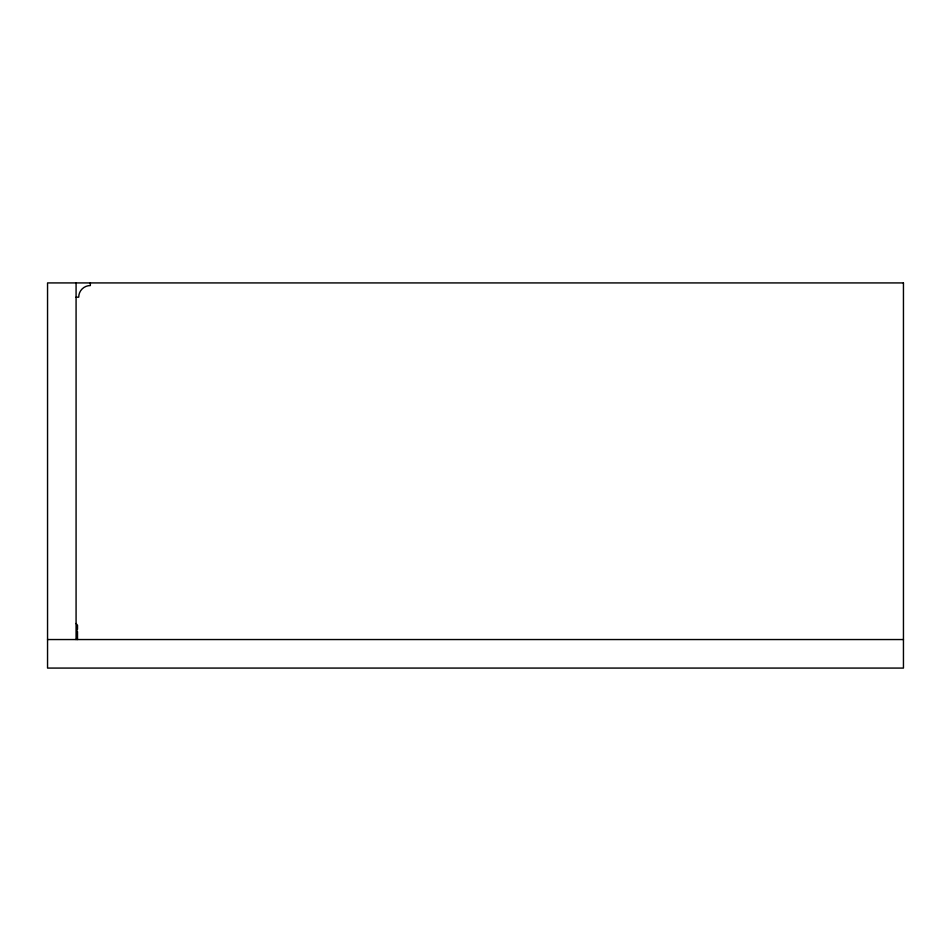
<?xml version="1.0" encoding="UTF-8"?>
<svg xmlns="http://www.w3.org/2000/svg" width="951" height="951" viewBox="0 0 951 951"><rect width="100%" height="100%" fill="white"/><g stroke="black" fill="none" stroke-linecap="round" stroke-linejoin="round"><path stroke-width="1.43" d="M76.08 297.188L78.707 297.188A11.638 11.638 0 0 1 90.345 285.55L90.345 282.923M47.55 639.548L903.45 639.548M76.08 623.476L77.507 625.283L77.507 629.277L76.698 630.454L77.507 631.666L77.507 639.548M76.08 282.923L76.08 639.548M903.45 282.923L47.55 282.923L47.55 668.077L903.45 668.077L903.45 282.923"/></g></svg>
